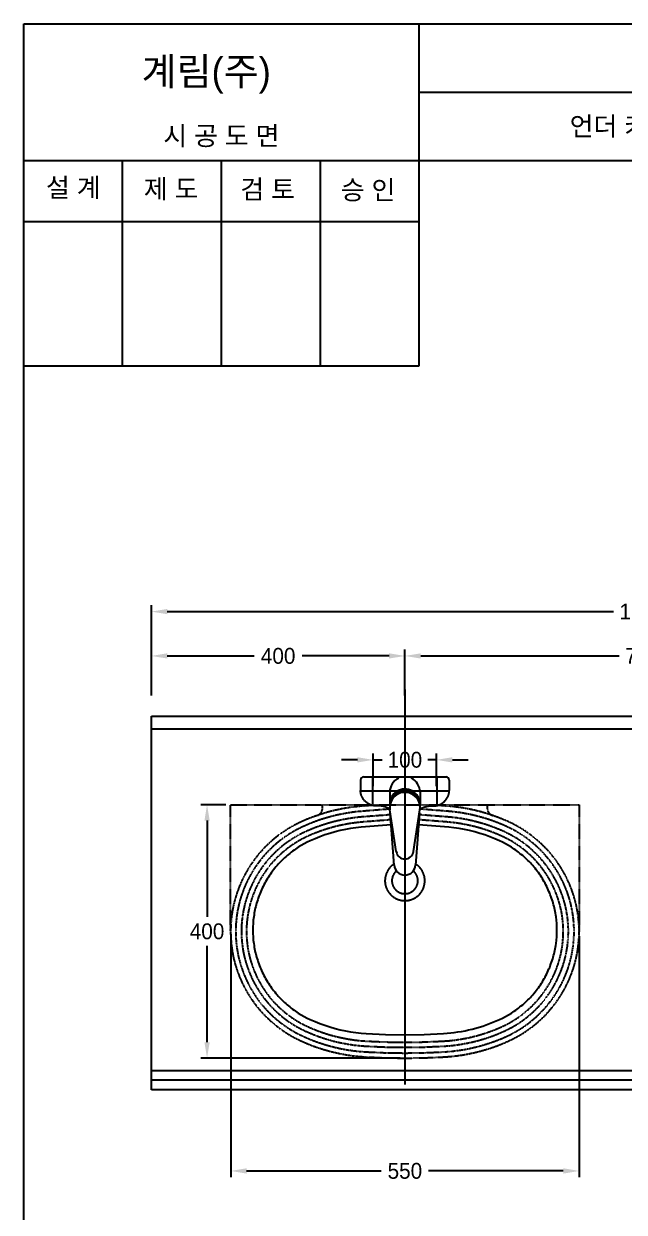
# Model space of a CAD drawing. Header units: millimetres. Extents: x 0 to 4460, y -80 to 3036.
# Drawn here: x 0 to 948, y 1160 to 3036 of the extents above; entities that cross this region are included whole.
import ezdxf
from ezdxf.enums import TextEntityAlignment as Align
from ezdxf.lldxf.tags import DXFTag

# ---------------------------------------------------------------- set-up
doc = ezdxf.new("R2010")
doc.units = ezdxf.units.MM
doc.header["$LTSCALE"] = 0.5
doc.header["$MEASUREMENT"] = 0
doc.linetypes.add('DASHED2', pattern=[0.375, 0.25, -0.125])
for name, color, linetype in [('TEXT', 7, 'Continuous'), ('내부선 및 부속', 4, 'Continuous'), ('도각라인', 7, 'Continuous'), ('외형선', 3, 'Continuous'), ('점선', 6, 'DASHED2'), ('중심선', 1, 'DASHED'), ('치수선', 7, 'Continuous')]:
    doc.layers.add(name, color=color, linetype=linetype)
doc.styles.add('____', font='')
doc.styles.add('타이틀', font='H2GTRM.TTF', dxfattribs={"height": 25})
doc.styles.get('____').set_extended_font_data('굴림')
tags = doc.linetypes.add('DASHDOT', pattern=[70, 31, -13, 13, -13]).pattern_tags.tags
tags[10:11] = [DXFTag(74, 4), DXFTag(75, 0), DXFTag(340, '0'), DXFTag(46, 0.0), DXFTag(50, 0.0), DXFTag(44, 0.0), DXFTag(45, 0.0)]
tags[8:9] = [DXFTag(74, 4), DXFTag(75, 0), DXFTag(340, '0'), DXFTag(46, 0.0), DXFTag(50, 0.0), DXFTag(44, 0.0), DXFTag(45, 0.0)]
tags[6:7] = [DXFTag(74, 4), DXFTag(75, 0), DXFTag(340, '0'), DXFTag(46, 0.0), DXFTag(50, 0.0), DXFTag(44, 0.0), DXFTag(45, 0.0)]
tags[4:5] = [DXFTag(74, 4), DXFTag(75, 0), DXFTag(340, '0'), DXFTag(46, 0.0), DXFTag(50, 0.0), DXFTag(44, 0.0), DXFTag(45, 0.0)]
tags = doc.linetypes.add('DASHED', pattern=[25.72, 12.86, -12.86]).pattern_tags.tags
tags[6:7] = [DXFTag(74, 4), DXFTag(75, 0), DXFTag(340, '0'), DXFTag(46, 0.0), DXFTag(50, 0.0), DXFTag(44, 0.0), DXFTag(45, 0.0)]
tags[4:5] = [DXFTag(74, 4), DXFTag(75, 0), DXFTag(340, '0'), DXFTag(46, 0.0), DXFTag(50, 0.0), DXFTag(44, 0.0), DXFTag(45, 0.0)]
doc.dimstyles.new('MSADIM', dxfattribs={"dimtxt": 35, "dimasz": 25, "dimexe": 10, "dimexo": 7.5, "dimgap": 0.09, "dimtad": 0, "dimtoh": 1, "dimdec": 0, "dimzin": 1, "dimdsep": 46, "dimtxsty": '____', "dimcen": 11.25, "dimadec": 0, "dimazin": 0, "dimtfac": 1, "dimtdec": 4, "dimtix": 1, "dimtmove": 0, "dimatfit": 3, "dimfxl": 1, "dimtolj": 1, "dimtzin": 1, "dimarcsym": 0})

# ---------------------------------------------------------------- blocks, each defined once
blk = doc.blocks.new('*D3')
at = {"layer": '치수선', "color": 0, "linetype": 'Continuous', "lineweight": -2, "transparency": 16777216}
for p, q in [((326.5, 1599), (326.5, 1215.2)), ((876.4, 1595.8), (876.4, 1215.2)), ((351.5, 1225.2), (564.1, 1225.2)), ((851.4, 1225.2), (638.8, 1225.2))]:
    blk.add_line(p, q, dxfattribs=at)
at = {"layer": '치수선', "color": 0, "linetype": 'Continuous', "transparency": 16777216}
for points in [[(351.5, 1229.4), (351.5, 1221), (326.5, 1225.2)], [(851.4, 1229.4), (851.4, 1221), (876.4, 1225.2)]]:
    blk.add_solid(points, dxfattribs=at)
at = {"layer": '치수선', "color": 0, "linetype": 'Continuous', "transparency": 16777216, "insert": (601.4, 1225.2), "char_height": 25, "attachment_point": 5, "style": '____'}
blk.add_mtext('\\A1;550', dxfattribs=at)
blk = doc.blocks.new('*D4')
at = {"layer": '치수선', "color": 0, "linetype": 'Continuous', "lineweight": -2, "transparency": 16777216}
for p, q in [((318.9, 1803.3), (279.2, 1803.3)), ((289.2, 1778.3), (289.2, 1626.1)), ((289.2, 1428.3), (289.2, 1580.4)), ((593.9, 1403.3), (279.2, 1403.3))]:
    blk.add_line(p, q, dxfattribs=at)
at = {"layer": '치수선', "color": 0, "linetype": 'Continuous', "transparency": 16777216}
for points in [[(285.1, 1778.3), (293.4, 1778.3), (289.2, 1803.3)], [(285.1, 1428.3), (293.4, 1428.3), (289.2, 1403.3)]]:
    blk.add_solid(points, dxfattribs=at)
at = {"layer": '치수선', "color": 0, "linetype": 'Continuous', "transparency": 16777216, "insert": (289.2, 1603.3), "char_height": 25, "attachment_point": 5, "style": '____'}
blk.add_mtext('\\A1;400', dxfattribs=at)
blk = doc.blocks.new('*D6')
at = {"layer": '치수선', "color": 0, "linetype": 'Continuous', "lineweight": -2, "transparency": 16777216}
for p, q in [((201.4, 1975.6), (201.4, 2048.1)), ((601.4, 1975.6), (601.4, 2048.1)), ((226.4, 2038.1), (363.8, 2038.1)), ((576.4, 2038.1), (439.1, 2038.1))]:
    blk.add_line(p, q, dxfattribs=at)
at = {"layer": '치수선', "color": 0, "linetype": 'Continuous', "transparency": 16777216}
for points in [[(226.4, 2042.3), (226.4, 2034), (201.4, 2038.1)], [(576.4, 2042.3), (576.4, 2034), (601.4, 2038.1)]]:
    blk.add_solid(points, dxfattribs=at)
at = {"layer": '치수선', "color": 0, "linetype": 'Continuous', "transparency": 16777216, "insert": (401.4, 2038.1), "char_height": 25, "attachment_point": 5, "style": '____'}
blk.add_mtext('\\A1;400', dxfattribs=at)
blk = doc.blocks.new('*D7')
at = {"layer": '치수선', "color": 0, "linetype": 'Continuous', "lineweight": -2, "transparency": 16777216}
for p, q in [((551.4, 1832.8), (551.4, 1884.1)), ((651.4, 1832.8), (651.4, 1884.1)), ((526.4, 1874.1), (501.4, 1874.1)), ((551.4, 1874.1), (565.5, 1874.1)), ((651.4, 1874.1), (637.4, 1874.1)), ((676.4, 1874.1), (701.4, 1874.1))]:
    blk.add_line(p, q, dxfattribs=at)
at = {"layer": '치수선', "color": 0, "linetype": 'Continuous', "transparency": 16777216}
for points in [[(526.4, 1878.3), (526.4, 1869.9), (551.4, 1874.1)], [(676.4, 1878.3), (676.4, 1869.9), (651.4, 1874.1)]]:
    blk.add_solid(points, dxfattribs=at)
at = {"layer": '치수선', "color": 0, "linetype": 'Continuous', "transparency": 16777216, "insert": (601.4, 1874.1), "char_height": 25, "attachment_point": 5, "style": '____'}
blk.add_mtext('\\A1;100', dxfattribs=at)
blk = doc.blocks.new('*D14')
at = {"layer": '치수선', "color": 0, "linetype": 'Continuous', "lineweight": -2, "transparency": 16777216}
for p, q in [((601.4, 1975.6), (601.4, 2048.1)), ((1351.4, 1975.6), (1351.4, 2048.1)), ((626.4, 2038.1), (939.3, 2038.1)), ((1326.4, 2038.1), (1013.5, 2038.1))]:
    blk.add_line(p, q, dxfattribs=at)
at = {"layer": '치수선', "color": 0, "linetype": 'Continuous', "transparency": 16777216}
for points in [[(626.4, 2042.3), (626.4, 2034), (601.4, 2038.1)], [(1326.4, 2042.3), (1326.4, 2034), (1351.4, 2038.1)]]:
    blk.add_solid(points, dxfattribs=at)
at = {"layer": '치수선', "color": 0, "linetype": 'Continuous', "transparency": 16777216, "insert": (976.4, 2038.1), "char_height": 25, "attachment_point": 5, "style": '____'}
blk.add_mtext('\\A1;750', dxfattribs=at)
blk = doc.blocks.new('*D20')
at = {"layer": '치수선', "color": 0, "linetype": 'Continuous', "lineweight": -2, "transparency": 16777216}
for p, q in [((201.4, 1975.6), (201.4, 2118.1)), ((226.4, 2108.1), (930.7, 2108.1)), ((1726.4, 2108.1), (1022.1, 2108.1)), ((1751.4, 1975.6), (1751.4, 2118.1))]:
    blk.add_line(p, q, dxfattribs=at)
at = {"layer": '치수선', "color": 0, "linetype": 'Continuous', "transparency": 16777216}
for points in [[(226.4, 2112.3), (226.4, 2104), (201.4, 2108.1)], [(1726.4, 2112.3), (1726.4, 2104), (1751.4, 2108.1)]]:
    blk.add_solid(points, dxfattribs=at)
at = {"layer": '치수선', "color": 0, "linetype": 'Continuous', "transparency": 16777216, "insert": (976.4, 2108.1), "char_height": 25, "attachment_point": 5, "style": '____'}
blk.add_mtext('\\A1;1550', dxfattribs=at)

msp = doc.modelspace()

# ---------------------------------------------------------------- linework, layer by layer
at = {"layer": '내부선 및 부속', "linetype": 'Continuous'}
for p, q in [((531.4, 1842.3), (531.4, 1825.7)), ((536.4, 1847.3), (666.4, 1847.3)), ((671.4, 1842.3), (671.4, 1825.7))]:
    msp.add_line(p, q, dxfattribs=at)
for points in [[(577.5, 1823.3), (577.5, 1804.1)], [(625.4, 1823.3), (625.4, 1804.1)], [(625.4, 1804.1), (625.3, 1803.3)], [(587.8, 1729.4), (577.8, 1795.3)], [(584.5, 1708.1), (578.4, 1791.4)], [(615, 1729.4), (625.1, 1795.3)], [(624.4, 1790.7), (618.3, 1708.1)], [(584.4, 1709.7), (584.3, 1709.7), (583.7, 1709.3), (583.2, 1708.9), (582.6, 1708.4), (582, 1708), (581.4, 1707.5), (580.9, 1707.1), (580.3, 1706.6), (579.8, 1706.1), (579.3, 1705.6), (578.7, 1705), (578.2, 1704.5), (577.7, 1704), (577.3, 1703.4), (576.8, 1702.8), (576.3, 1702.2), (575.9, 1701.6), (575.5, 1701), (575.1, 1700.4), (574.7, 1699.8), (574.3, 1699.1), (573.9, 1698.5), (573.6, 1697.8), (573.2, 1697.2), (572.9, 1696.5), (572.6, 1695.8), (572.3, 1695.2), (572, 1694.5), (571.8, 1693.8), (571.6, 1693.1), (571.3, 1692.4), (571.1, 1691.7), (570.9, 1691), (570.8, 1690.3), (570.6, 1689.6), (570.5, 1688.9), (570.4, 1688.2), (570.3, 1687.5), (570.2, 1686.8), (570.1, 1686.1), (570.1, 1685.4), (570, 1684.7), (570, 1684.1), (570, 1683.4), (570, 1682.7), (570, 1682), (570, 1681.4), (570.1, 1680.7), (570.1, 1680), (570.2, 1679.4), (570.3, 1678.7), (570.4, 1678.1), (570.5, 1677.4), (570.7, 1676.8), (570.8, 1676.1), (571, 1675.5), (571.1, 1674.8), (571.3, 1674.2), (571.5, 1673.5), (571.8, 1672.8), (572, 1672.2), (572.3, 1671.5), (572.5, 1670.9), (572.8, 1670.2), (573.1, 1669.6), (573.4, 1668.9), (573.8, 1668.3), (574.1, 1667.7), (574.5, 1667), (574.9, 1666.4), (575.3, 1665.8), (575.7, 1665.2), (576.1, 1664.6), (576.6, 1664), (577, 1663.5), (577.5, 1662.9), (578, 1662.3), (578.5, 1661.8), (579, 1661.2), (579.5, 1660.7), (580.1, 1660.2), (580.6, 1659.7), (581.2, 1659.2), (581.7, 1658.8), (582.3, 1658.3), (582.9, 1657.9), (583.5, 1657.4), (584.1, 1657), (584.8, 1656.6), (585.4, 1656.2), (586, 1655.9), (586.7, 1655.5), (587.3, 1655.2), (588, 1654.9), (588.7, 1654.5), (589.3, 1654.3), (590, 1654), (590.7, 1653.7), (591.3, 1653.5), (592, 1653.3), (592.7, 1653.1), (593.4, 1652.9), (594.1, 1652.7), (594.7, 1652.6), (595.4, 1652.4), (596.1, 1652.3), (596.8, 1652.2), (597.4, 1652.1), (598.1, 1652), (598.8, 1652), (599.5, 1651.9), (600.1, 1651.9), (600.8, 1651.8), (601.4, 1651.8), (602.1, 1651.8), (602.7, 1651.9), (603.4, 1651.9), (604.1, 1652), (604.7, 1652), (605.4, 1652.1), (606.1, 1652.2), (606.8, 1652.3), (607.4, 1652.4), (608.1, 1652.6), (608.8, 1652.7), (609.5, 1652.9), (610.2, 1653.1), (610.8, 1653.3), (611.5, 1653.5), (612.2, 1653.7), (612.9, 1654), (613.5, 1654.3), (614.2, 1654.6), (614.9, 1654.9), (615.5, 1655.2), (616.2, 1655.5), (616.8, 1655.9), (617.5, 1656.2), (618.1, 1656.6), (618.7, 1657), (619.3, 1657.4), (619.9, 1657.9), (620.5, 1658.3), (621.1, 1658.8), (621.7, 1659.2), (622.2, 1659.7), (622.8, 1660.2), (623.3, 1660.7), (623.9, 1661.3), (624.4, 1661.8), (624.9, 1662.3), (625.4, 1662.9), (625.8, 1663.5), (626.3, 1664), (626.7, 1664.6), (627.2, 1665.2), (627.6, 1665.8), (628, 1666.4), (628.4, 1667.1), (628.7, 1667.7), (629.1, 1668.3), (629.4, 1669), (629.7, 1669.6), (630, 1670.2), (630.3, 1670.9), (630.6, 1671.5), (630.8, 1672.2), (631.1, 1672.9), (631.3, 1673.5), (631.5, 1674.2), (631.7, 1674.8), (631.9, 1675.5), (632, 1676.1), (632.2, 1676.8), (632.3, 1677.5), (632.4, 1678.1), (632.5, 1678.8), (632.6, 1679.4), (632.7, 1680.1), (632.7, 1680.7), (632.8, 1681.4), (632.8, 1682), (632.8, 1682.7), (632.9, 1683.4), (632.8, 1684.1), (632.8, 1684.8), (632.8, 1685.4), (632.7, 1686.1), (632.7, 1686.8), (632.6, 1687.5), (632.5, 1688.2), (632.3, 1688.9), (632.2, 1689.6), (632.1, 1690.3), (631.9, 1691), (631.7, 1691.7), (631.5, 1692.4), (631.3, 1693.1), (631, 1693.8), (630.8, 1694.5), (630.5, 1695.2), (630.2, 1695.9), (629.9, 1696.5), (629.6, 1697.2), (629.3, 1697.9), (628.9, 1698.5), (628.6, 1699.2), (628.2, 1699.8), (627.8, 1700.4), (627.4, 1701), (626.9, 1701.6), (626.5, 1702.2), (626, 1702.8), (625.6, 1703.4), (625.1, 1704), (624.6, 1704.5), (624.1, 1705.1), (623.6, 1705.6), (623, 1706.1), (622.5, 1706.6), (622, 1707.1), (621.4, 1707.6), (620.8, 1708), (620.3, 1708.4), (619.7, 1708.9), (619.1, 1709.3), (618.5, 1709.7), (618.4, 1709.7)], [(588, 1698.8), (587.7, 1698.5), (587.3, 1698.1), (586.9, 1697.8), (586.6, 1697.4), (586.2, 1697), (585.8, 1696.6), (585.5, 1696.2), (585.2, 1695.8), (584.9, 1695.4), (584.6, 1694.9), (584.3, 1694.5), (584, 1694.1), (583.7, 1693.6), (583.5, 1693.2), (583.2, 1692.7), (583, 1692.2), (582.8, 1691.8), (582.6, 1691.3), (582.4, 1690.8), (582.2, 1690.3), (582, 1689.9), (581.9, 1689.4), (581.7, 1688.9), (581.6, 1688.4), (581.5, 1688), (581.4, 1687.5), (581.3, 1687), (581.2, 1686.5), (581.1, 1686.1), (581, 1685.6), (581, 1685.1), (581, 1684.7), (580.9, 1684.2), (580.9, 1683.7), (580.9, 1683.3), (580.9, 1682.8), (580.9, 1682.4), (581, 1681.9), (581, 1681.4), (581, 1681), (581.1, 1680.5), (581.2, 1680), (581.3, 1679.5), (581.4, 1679.1), (581.5, 1678.6), (581.6, 1678.1), (581.7, 1677.6), (581.9, 1677.2), (582, 1676.7), (582.2, 1676.2), (582.4, 1675.7), (582.6, 1675.3), (582.8, 1674.8), (583, 1674.3), (583.2, 1673.9), (583.5, 1673.4), (583.7, 1672.9), (584, 1672.5), (584.3, 1672.1), (584.6, 1671.6), (584.9, 1671.2), (585.2, 1670.8), (585.5, 1670.4), (585.8, 1669.9), (586.2, 1669.6), (586.6, 1669.2), (586.9, 1668.8), (587.3, 1668.4), (587.7, 1668.1), (588.1, 1667.7), (588.5, 1667.4), (588.9, 1667), (589.3, 1666.7), (589.8, 1666.4), (590.2, 1666.1), (590.6, 1665.8), (591.1, 1665.6), (591.5, 1665.3), (592, 1665.1), (592.5, 1664.8), (592.9, 1664.6), (593.4, 1664.4), (593.9, 1664.2), (594.3, 1664), (594.8, 1663.9), (595.3, 1663.7), (595.8, 1663.6), (596.3, 1663.4), (596.7, 1663.3), (597.2, 1663.2), (597.7, 1663.1), (598.2, 1663), (598.6, 1663), (599.1, 1662.9), (599.6, 1662.9), (600, 1662.8), (600.5, 1662.8), (601, 1662.8), (601.4, 1662.8), (601.9, 1662.8), (602.3, 1662.8), (602.8, 1662.8), (603.3, 1662.9), (603.7, 1662.9), (604.2, 1663), (604.7, 1663), (605.1, 1663.1), (605.6, 1663.2), (606.1, 1663.3), (606.6, 1663.4), (607.1, 1663.6), (607.5, 1663.7), (608, 1663.9), (608.5, 1664), (609, 1664.2), (609.4, 1664.4), (609.9, 1664.6), (610.4, 1664.8), (610.8, 1665.1), (611.3, 1665.3), (611.7, 1665.6), (612.2, 1665.8), (612.6, 1666.1), (613.1, 1666.4), (613.5, 1666.7), (613.9, 1667), (614.3, 1667.4), (614.7, 1667.7), (615.1, 1668.1), (615.5, 1668.4), (615.9, 1668.8), (616.3, 1669.2), (616.6, 1669.6), (617, 1669.9), (617.3, 1670.4), (617.7, 1670.8), (618, 1671.2), (618.3, 1671.6), (618.6, 1672.1), (618.9, 1672.5), (619.1, 1672.9), (619.4, 1673.4), (619.6, 1673.9), (619.9, 1674.3), (620.1, 1674.8), (620.3, 1675.3), (620.5, 1675.7), (620.7, 1676.2), (620.8, 1676.7), (621, 1677.2), (621.1, 1677.6), (621.3, 1678.1), (621.4, 1678.6), (621.5, 1679.1), (621.6, 1679.5), (621.7, 1680), (621.7, 1680.5), (621.8, 1681), (621.8, 1681.4), (621.9, 1681.9), (621.9, 1682.4), (621.9, 1682.8), (621.9, 1683.3)], [(621.9, 1683.3), (621.9, 1683.7), (621.9, 1684.2), (621.9, 1684.7), (621.8, 1685.1), (621.8, 1685.6), (621.7, 1686.1), (621.7, 1686.5), (621.6, 1687), (621.5, 1687.5), (621.4, 1688), (621.3, 1688.4), (621.1, 1688.9), (621, 1689.4), (620.8, 1689.9), (620.7, 1690.3), (620.5, 1690.8), (620.3, 1691.3), (620.1, 1691.8), (619.9, 1692.2), (619.6, 1692.7), (619.4, 1693.2), (619.1, 1693.6), (618.9, 1694.1), (618.6, 1694.5), (618.3, 1694.9), (618, 1695.4), (617.7, 1695.8), (617.3, 1696.2), (617, 1696.6), (616.6, 1697), (616.3, 1697.4), (615.9, 1697.8), (615.5, 1698.1), (615.1, 1698.5), (614.8, 1698.8)]]:
    msp.add_lwpolyline(points, dxfattribs=at)
for centre, radius, start, end in [((536.4, 1842.3), 5, 90, 180), ((601.4, 1823.3), 23.9, 114.4081, 180), ((601.4, 1823.3), 23.9, 0, 65.5919), ((666.4, 1842.3), 5, 0, 90), ((601.4, 1804.1), 23.9, 0, 182.9973), ((601.4, 1801.6), 23.9, 356.8027, 183.1973), ((601.4, 1798.9), 23.9, 351.3148, 188.6852), ((601.4, 1731.4), 13.7, 188.4615, 351.5385), ((601.4, 1709.2), 16.9, 183.49, 356.51)]:
    msp.add_arc(centre, radius, start, end, dxfattribs=at)
for points in [[(556.4, 1801.5), (541.8, 1800.8), (534.4, 1814.7), (531.4, 1819.4), (531.4, 1825.7)], [(646.4, 1801.5), (661, 1800.8), (668.4, 1814.7), (671.5, 1819.4), (671.4, 1825.7)]]:
    msp.add_rational_spline(points, [1, 0.775275130784, 0.895394481921, 0.931831650403, 1], degree=2, knots=[0, 0, 0, 30.130179, 30.130179, 39.269908, 39.269908, 39.269908], dxfattribs=at)
for points in [[(558.7, 1801.5), (557.6, 1801.5), (556.4, 1801.5)], [(644.1, 1801.5), (645.3, 1801.5), (646.4, 1801.5)]]:
    msp.add_open_spline(points, degree=2, dxfattribs=at)
for points, weights in [([(570.3, 1799.7), (564.8, 1801.7), (558.7, 1801.5)], [1, 0.933773440227, 1]), ([(632.5, 1799.7), (638, 1801.7), (644.1, 1801.5)], [1, 0.933773440227, 1]), ([(577.6, 1796.6), (575.5, 1797.8), (570.3, 1799.7)], [1, 0.958237368704, 1]), ([(625.2, 1796.6), (627.3, 1797.8), (632.5, 1799.7)], [1, 0.958237368704, 1])]:
    msp.add_rational_spline(points, weights, degree=2, dxfattribs=at)
at = {"layer": '도각라인', "color": 7}
for p, q in [((0, 0), (0, 3036)), ((0, 3036), (2160, 3036)), ((624, 2496), (624, 3036)), ((624, 2928), (2160, 2928)), ((0, 2820), (2160, 2820)), ((156, 2496), (156, 2820)), ((312, 2496), (312, 2820)), ((468, 2496), (468, 2820)), ((0, 2724), (624, 2724)), ((0, 2496), (624, 2496))]:
    msp.add_line(p, q, dxfattribs=at)
at = {"layer": '외형선', "linetype": 'Continuous'}
for points in [[(201.4, 1943.3), (1751.4, 1943.3)], [(201.4, 1353.3), (201.4, 1943.3)], [(201.4, 1923.3), (1751.4, 1923.3)], [(579.8, 1771.5), (532.2, 1767.8), (523.9, 1766.8), (515.7, 1765.6), (507.5, 1764.1), (499.3, 1762.4), (491.2, 1760.4), (483.2, 1758.1), (475.2, 1755.5), (467.4, 1752.7), (459.6, 1749.6), (452, 1746.2)], [(750.9, 1746.2), (743.2, 1749.6), (735.5, 1752.7), (727.6, 1755.5), (719.7, 1758.1), (711.6, 1760.4), (703.5, 1762.4), (695.4, 1764.1), (687.2, 1765.6), (678.9, 1766.8), (670.6, 1767.8), (623, 1771.5)], [(452, 1746.2), (447.2, 1744), (442.5, 1741.5), (437.9, 1738.9), (433.2, 1736.1), (431, 1734.6), (428.7, 1733.1), (426.5, 1731.5), (424.2, 1729.9), (422, 1728.2), (419.9, 1726.5), (417.7, 1724.8), (415.6, 1723), (413.5, 1721.2), (411.4, 1719.3), (409.4, 1717.4), (407.4, 1715.4), (405.4, 1713.4), (403.4, 1711.4), (401.5, 1709.3), (399.6, 1707.2), (397.8, 1705), (396, 1702.9), (394.2, 1700.6), (392.5, 1698.4), (390.8, 1696.1), (389.2, 1693.8), (387.6, 1691.4), (386, 1689.1), (384.5, 1686.6), (383, 1684.2), (381.6, 1681.8), (380.2, 1679.3), (378.9, 1676.8), (377.6, 1674.2), (376.4, 1671.7), (375.2, 1669.1), (374, 1666.5), (372.9, 1663.9), (371.9, 1661.3), (370.9, 1658.7), (370, 1656), (369.1, 1653.4), (368.2, 1650.7), (367.4, 1648), (366.7, 1645.4), (366, 1642.7), (365.4, 1640), (364.8, 1637.3), (364.2, 1634.6), (363.7, 1631.9), (363.3, 1629.2), (362.9, 1626.5), (362.2, 1621.2), (361.8, 1615.8), (361.5, 1610.5), (361.4, 1605.3), (361.5, 1600), (361.8, 1594.7), (362.2, 1589.4), (362.9, 1584), (363.3, 1581.3), (363.7, 1578.6), (364.2, 1575.9), (364.8, 1573.2), (365.4, 1570.6), (366, 1567.9), (366.7, 1565.2), (367.4, 1562.5), (368.2, 1559.8), (369.1, 1557.2), (370, 1554.5), (370.9, 1551.9), (371.9, 1549.2), (372.9, 1546.6), (374, 1544), (375.2, 1541.4), (376.4, 1538.9), (377.6, 1536.3), (378.9, 1533.8), (380.2, 1531.3), (381.6, 1528.8), (383, 1526.3), (384.5, 1523.9), (386, 1521.5), (387.6, 1519.1), (389.2, 1516.8), (390.8, 1514.5), (392.5, 1512.2), (394.2, 1509.9), (396, 1507.7), (397.8, 1505.5), (399.6, 1503.4), (401.5, 1501.2), (403.4, 1499.2), (405.4, 1497.1), (407.4, 1495.1), (409.4, 1493.2), (411.4, 1491.3), (413.5, 1489.4), (415.6, 1487.6), (417.7, 1485.8), (419.9, 1484), (422, 1482.3), (424.2, 1480.7), (426.5, 1479.1), (428.7, 1477.5), (431, 1476), (433.2, 1474.5), (437.9, 1471.7), (442.5, 1469), (447.2, 1466.6), (452, 1464.3)], [(750.9, 1464.3), (755.6, 1466.6), (760.3, 1469), (765, 1471.7), (769.6, 1474.5), (771.9, 1476), (774.1, 1477.5), (776.4, 1479.1), (778.6, 1480.7), (780.8, 1482.3), (783, 1484), (785.1, 1485.8), (787.3, 1487.6), (789.4, 1489.4), (791.4, 1491.3), (793.5, 1493.2), (795.5, 1495.1), (797.5, 1497.1), (799.4, 1499.2), (801.3, 1501.2), (803.2, 1503.4), (805, 1505.5), (806.8, 1507.7), (808.6, 1509.9), (810.3, 1512.2), (812, 1514.5), (813.7, 1516.8), (815.3, 1519.1), (816.8, 1521.5), (818.3, 1523.9), (819.8, 1526.3), (821.2, 1528.8), (822.6, 1531.3), (823.9, 1533.8), (825.2, 1536.3), (826.5, 1538.9), (827.7, 1541.4), (828.8, 1544), (829.9, 1546.6), (830.9, 1549.2), (831.9, 1551.9), (832.9, 1554.5), (833.8, 1557.2), (834.6, 1559.8), (835.4, 1562.5), (836.1, 1565.2), (836.8, 1567.9), (837.5, 1570.6), (838.1, 1573.2), (838.6, 1575.9), (839.1, 1578.6), (839.6, 1581.3), (840, 1584), (840.6, 1589.4), (841.1, 1594.7), (841.3, 1600), (841.4, 1605.3), (841.3, 1610.5), (841.1, 1615.8), (840.6, 1621.2), (840, 1626.5), (839.6, 1629.2), (839.1, 1631.9), (838.6, 1634.6), (838.1, 1637.3), (837.5, 1640), (836.8, 1642.7), (836.1, 1645.4), (835.4, 1648), (834.6, 1650.7), (833.8, 1653.4), (832.9, 1656), (831.9, 1658.7), (830.9, 1661.3), (829.9, 1663.9), (828.8, 1666.5), (827.7, 1669.1), (826.5, 1671.7), (825.2, 1674.2), (823.9, 1676.8), (822.6, 1679.3), (821.2, 1681.8), (819.8, 1684.2), (818.3, 1686.6), (816.8, 1689.1), (815.3, 1691.4), (813.7, 1693.8), (812, 1696.1), (810.3, 1698.4), (808.6, 1700.6), (806.8, 1702.9), (805, 1705), (803.2, 1707.2), (801.3, 1709.3), (799.4, 1711.4), (797.5, 1713.4), (795.5, 1715.4), (793.5, 1717.4), (791.4, 1719.3), (789.4, 1721.2), (787.3, 1723), (785.1, 1724.8), (783, 1726.5), (780.8, 1728.2), (778.6, 1729.9), (776.4, 1731.5), (774.1, 1733.1), (771.9, 1734.6), (769.6, 1736.1), (765, 1738.9), (760.3, 1741.5), (755.6, 1744), (750.9, 1746.2)], [(452, 1464.3), (459.6, 1461), (467.4, 1457.9), (475.2, 1455.1), (483.2, 1452.5), (491.2, 1450.2), (499.3, 1448.2), (507.5, 1446.4), (515.7, 1444.9), (523.9, 1443.7), (532.2, 1442.8), (540.5, 1442.2)], [(662.3, 1442.2), (668, 1442.6), (673.7, 1443.1), (679.4, 1443.8), (685.1, 1444.6), (690.7, 1445.5), (696.4, 1446.6), (702, 1447.8), (707.6, 1449.2), (713.2, 1450.6), (718.7, 1452.2), (724.2, 1453.9), (729.6, 1455.8), (735, 1457.7), (740.4, 1459.8), (745.6, 1462), (750.9, 1464.3)], [(540.5, 1442.2), (571, 1440.7), (601.4, 1440.3), (631.9, 1440.7), (662.3, 1442.2)], [(1751.4, 1383.3), (201.4, 1383.3)], [(1751.4, 1368.3), (201.4, 1368.3)], [(1751.4, 1353.3), (201.4, 1353.3)]]:
    msp.add_lwpolyline(points, dxfattribs=at)
at = {"layer": '점선'}
for points in [[(326.4, 1603.3), (326.4, 1803.3)], [(326.4, 1803.3), (876.4, 1803.3)], [(549.8, 1802.2), (528.9, 1800.6), (519.4, 1799.5), (510, 1798.2), (500.7, 1796.5), (491.4, 1794.5), (482.1, 1792.2), (473, 1789.5), (463.9, 1786.6), (455, 1783.4), (446.1, 1779.9), (437.4, 1776.1)], [(471.4, 1797.8), (471.4, 1803.3)], [(765.4, 1776.1), (756.7, 1779.9), (747.9, 1783.4), (738.9, 1786.6), (729.8, 1789.5), (720.7, 1792.2), (711.5, 1794.5), (702.2, 1796.5), (692.8, 1798.2), (683.4, 1799.5), (673.9, 1800.6), (653.1, 1802.2)], [(731.4, 1803.3), (731.4, 1797.8)], [(876.4, 1803.3), (876.4, 1603.3)], [(577.6, 1796.4), (529.7, 1792.6), (520.5, 1791.6), (511.3, 1790.3), (502.2, 1788.6), (493.2, 1786.7), (484.2, 1784.4), (475.3, 1781.9), (466.5, 1779.1), (457.8, 1775.9), (449.2, 1772.5), (440.8, 1768.8)], [(578.6, 1787.4), (530.5, 1783.7), (521.6, 1782.7), (512.8, 1781.4), (504, 1779.8), (495.2, 1777.9), (486.5, 1775.7), (477.9, 1773.3), (469.4, 1770.5), (461, 1767.5), (452.7, 1764.2), (444.5, 1760.6)], [(463.3, 1786.4), (463.5, 1786.5), (463.7, 1786.6), (463.9, 1786.6), (464.1, 1786.7), (464.3, 1786.8), (464.5, 1786.9), (464.8, 1787), (465, 1787.1), (465.2, 1787.2), (465.4, 1787.3), (465.6, 1787.4), (465.7, 1787.6), (465.9, 1787.7), (466.1, 1787.8), (466.3, 1788), (466.5, 1788.1), (466.7, 1788.2), (466.9, 1788.4), (467.1, 1788.5), (467.3, 1788.7), (467.4, 1788.8), (467.6, 1789), (467.8, 1789.2), (468, 1789.3), (468.1, 1789.5), (468.3, 1789.7), (468.4, 1789.9), (468.6, 1790), (468.7, 1790.2), (468.9, 1790.4), (469, 1790.6), (469.2, 1790.8), (469.3, 1791), (469.5, 1791.2), (469.6, 1791.4), (469.7, 1791.6), (469.8, 1791.8), (469.9, 1792), (470.1, 1792.2), (470.2, 1792.4), (470.3, 1792.6), (470.4, 1792.9), (470.5, 1793.1), (470.6, 1793.3), (470.6, 1793.5), (470.7, 1793.7), (470.8, 1794), (470.9, 1794.2), (470.9, 1794.4), (471, 1794.6), (471.1, 1794.9), (471.1, 1795.1), (471.2, 1795.3), (471.2, 1795.5), (471.3, 1795.8), (471.3, 1796), (471.3, 1796.2), (471.3, 1796.4), (471.4, 1796.7), (471.4, 1796.9), (471.4, 1797.1), (471.4, 1797.3), (471.4, 1797.5), (471.4, 1797.8)], [(758.3, 1760.6), (750.1, 1764.2), (741.8, 1767.5), (733.4, 1770.5), (724.9, 1773.3), (716.3, 1775.7), (707.6, 1777.9), (698.9, 1779.8), (690.1, 1781.4), (681.2, 1782.7), (672.3, 1783.7), (624.1, 1787.4)], [(762.1, 1768.8), (753.6, 1772.5), (745, 1775.9), (736.3, 1779.1), (727.5, 1781.9), (718.6, 1784.4), (709.7, 1786.7), (700.6, 1788.6), (691.5, 1790.3), (682.4, 1791.6), (673.2, 1792.6), (625.2, 1796.4)], [(731.4, 1797.8), (731.4, 1797.5), (731.4, 1797.3), (731.4, 1797.1), (731.5, 1796.9), (731.5, 1796.7), (731.5, 1796.4), (731.5, 1796.2), (731.6, 1796), (731.6, 1795.8), (731.6, 1795.5), (731.7, 1795.3), (731.7, 1795.1), (731.8, 1794.9), (731.8, 1794.6), (731.9, 1794.4), (732, 1794.2), (732, 1794), (732.1, 1793.7), (732.2, 1793.5), (732.3, 1793.3), (732.4, 1793.1), (732.5, 1792.9), (732.6, 1792.6), (732.7, 1792.4), (732.8, 1792.2), (732.9, 1792), (733, 1791.8), (733.1, 1791.6), (733.3, 1791.4), (733.4, 1791.2), (733.5, 1791), (733.7, 1790.8), (733.8, 1790.6), (733.9, 1790.4), (734.1, 1790.2), (734.2, 1790), (734.4, 1789.9), (734.6, 1789.7), (734.7, 1789.5), (734.9, 1789.3), (735.1, 1789.2), (735.2, 1789), (735.4, 1788.8), (735.6, 1788.7), (735.8, 1788.5), (735.9, 1788.4), (736.1, 1788.2), (736.3, 1788.1), (736.5, 1788), (736.7, 1787.8), (736.9, 1787.7), (737.1, 1787.6), (737.3, 1787.4), (737.5, 1787.3), (737.7, 1787.2), (737.9, 1787.1), (738.1, 1787), (738.3, 1786.9), (738.5, 1786.8), (738.7, 1786.7), (738.9, 1786.6), (739.1, 1786.6), (739.3, 1786.5), (739.5, 1786.4)], [(437.4, 1776.1), (431.6, 1773.3), (425.8, 1770.3), (420.1, 1767.1), (414.5, 1763.6), (411.7, 1761.8), (408.9, 1759.9), (406.1, 1758), (403.4, 1756), (400.7, 1754), (398.1, 1751.9), (395.4, 1749.8), (392.8, 1747.6), (390.2, 1745.3), (387.7, 1743), (385.2, 1740.7), (382.7, 1738.3), (380.3, 1735.8), (377.9, 1733.3), (375.6, 1730.8), (373.3, 1728.2), (371, 1725.6), (368.8, 1722.9), (366.6, 1720.2), (364.5, 1717.4), (362.5, 1714.6), (360.4, 1711.8), (358.5, 1708.9), (356.6, 1706), (354.7, 1703), (352.9, 1700), (351.2, 1697), (349.5, 1694), (347.8, 1690.9), (346.3, 1687.8), (344.7, 1684.7), (343.3, 1681.5), (341.9, 1678.4), (340.5, 1675.2), (339.3, 1672), (338.1, 1668.7), (336.9, 1665.5), (335.8, 1662.2), (334.8, 1659), (333.8, 1655.7), (332.9, 1652.4), (332, 1649.1), (331.2, 1645.8), (330.5, 1642.5), (329.9, 1639.2), (329.2, 1635.9), (328.7, 1632.6), (328.2, 1629.3), (327.4, 1622.8), (326.9, 1616.2), (326.5, 1609.7), (326.4, 1603.3), (326.5, 1596.8), (326.9, 1590.3), (327.4, 1583.8), (328.2, 1577.2), (328.7, 1573.9), (329.2, 1570.6), (329.9, 1567.3), (330.5, 1564), (331.2, 1560.7), (332, 1557.4), (332.9, 1554.1), (333.8, 1550.8), (334.8, 1547.6), (335.8, 1544.3), (336.9, 1541.1), (338.1, 1537.8), (339.3, 1534.6), (340.5, 1531.4), (341.9, 1528.2), (343.3, 1525), (344.7, 1521.9), (346.3, 1518.7), (347.8, 1515.6), (349.5, 1512.6), (351.2, 1509.5), (352.9, 1506.5), (354.7, 1503.5), (356.6, 1500.6), (358.5, 1497.7), (360.4, 1494.8), (362.5, 1491.9), (364.5, 1489.1), (366.6, 1486.4), (368.8, 1483.7), (371, 1481), (373.3, 1478.3), (375.6, 1475.8), (377.9, 1473.2), (380.3, 1470.7), (382.7, 1468.3), (385.2, 1465.9), (387.7, 1463.5), (390.2, 1461.2), (392.8, 1459), (395.4, 1456.8), (398.1, 1454.6), (400.7, 1452.6), (403.4, 1450.5), (406.1, 1448.6), (408.9, 1446.6), (411.7, 1444.8), (414.5, 1442.9), (420.1, 1439.5), (425.8, 1436.3), (431.6, 1433.3), (437.4, 1430.5)], [(440.8, 1768.8), (435.2, 1766.1), (429.6, 1763.3), (424.2, 1760.2), (418.8, 1756.9), (416.1, 1755.1), (413.4, 1753.3), (410.8, 1751.5), (408.2, 1749.6), (405.6, 1747.6), (403, 1745.6), (400.5, 1743.6), (398, 1741.5), (395.5, 1739.3), (393.1, 1737.1), (390.7, 1734.9), (388.4, 1732.6), (386, 1730.3), (383.7, 1727.9), (381.5, 1725.4), (379.3, 1722.9), (377.1, 1720.4), (375, 1717.9), (372.9, 1715.2), (370.9, 1712.6), (368.9, 1709.9), (367, 1707.2), (365.1, 1704.4), (363.3, 1701.6), (361.5, 1698.8), (359.8, 1696), (358.1, 1693.1), (356.5, 1690.2), (354.9, 1687.2), (353.4, 1684.2), (352, 1681.3), (350.6, 1678.2), (349.2, 1675.2), (348, 1672.1), (346.7, 1669.1), (345.6, 1666), (344.5, 1662.9), (343.4, 1659.8), (342.4, 1656.6), (341.5, 1653.5), (340.6, 1650.4), (339.8, 1647.2), (339, 1644), (338.3, 1640.9), (337.7, 1637.7), (337.1, 1634.6), (336.6, 1631.4), (336.1, 1628.2), (335.4, 1621.9), (334.8, 1615.7), (334.5, 1609.5), (334.4, 1603.3), (334.5, 1597.1), (334.8, 1590.9), (335.4, 1584.6), (336.1, 1578.3), (336.6, 1575.1), (337.1, 1572), (337.7, 1568.8), (338.3, 1565.7), (339, 1562.5), (339.8, 1559.4), (340.6, 1556.2), (341.5, 1553.1), (342.4, 1549.9), (343.4, 1546.8), (344.5, 1543.7), (345.6, 1540.6), (346.7, 1537.5), (348, 1534.4), (349.2, 1531.4), (350.6, 1528.3), (352, 1525.3), (353.4, 1522.3), (354.9, 1519.3), (356.5, 1516.4), (358.1, 1513.5), (359.8, 1510.6), (361.5, 1507.7), (363.3, 1504.9), (365.1, 1502.1), (367, 1499.4), (368.9, 1496.6), (370.9, 1494), (372.9, 1491.3), (375, 1488.7), (377.1, 1486.1), (379.3, 1483.6), (381.5, 1481.1), (383.7, 1478.7), (386, 1476.3), (388.4, 1474), (390.7, 1471.7), (393.1, 1469.4), (395.5, 1467.2), (398, 1465.1), (400.5, 1463), (403, 1460.9), (405.6, 1458.9), (408.2, 1457), (410.8, 1455.1), (413.4, 1453.2), (416.1, 1451.4), (418.8, 1449.7), (424.2, 1446.4), (429.6, 1443.3), (435.2, 1440.4), (440.8, 1437.8)], [(579.2, 1779.5), (531.3, 1775.7), (522.6, 1774.7), (514.1, 1773.5), (505.5, 1771.9), (497, 1770.1), (488.6, 1768), (480.3, 1765.6), (472, 1763), (463.8, 1760), (455.8, 1756.8), (447.8, 1753.3)], [(755, 1753.3), (747.1, 1756.8), (739, 1760), (730.8, 1763), (722.6, 1765.6), (714.2, 1768), (705.8, 1770.1), (697.3, 1771.9), (688.8, 1773.5), (680.2, 1774.7), (671.6, 1775.7), (623.6, 1779.5)], [(762.1, 1437.8), (767.7, 1440.4), (773.2, 1443.3), (778.7, 1446.4), (784.1, 1449.7), (786.8, 1451.4), (789.4, 1453.2), (792, 1455.1), (794.7, 1457), (797.2, 1458.9), (799.8, 1460.9), (802.3, 1463), (804.8, 1465.1), (807.3, 1467.2), (809.7, 1469.4), (812.1, 1471.7), (814.5, 1474), (816.8, 1476.3), (819.1, 1478.7), (821.3, 1481.1), (823.5, 1483.6), (825.7, 1486.1), (827.8, 1488.7), (829.9, 1491.3), (831.9, 1494), (833.9, 1496.6), (835.8, 1499.4), (837.7, 1502.1), (839.5, 1504.9), (841.3, 1507.7), (843, 1510.6), (844.7, 1513.5), (846.3, 1516.4), (847.9, 1519.3), (849.4, 1522.3), (850.9, 1525.3), (852.3, 1528.3), (853.6, 1531.4), (854.9, 1534.4), (856.1, 1537.5), (857.3, 1540.6), (858.4, 1543.7), (859.4, 1546.8), (860.4, 1549.9), (861.4, 1553.1), (862.2, 1556.2), (863, 1559.4), (863.8, 1562.5), (864.5, 1565.7), (865.1, 1568.8), (865.7, 1572), (866.2, 1575.1), (866.7, 1578.3), (867.5, 1584.6), (868, 1590.9), (868.3, 1597.1), (868.4, 1603.3), (868.3, 1609.5), (868, 1615.7), (867.5, 1621.9), (866.7, 1628.2), (866.2, 1631.4), (865.7, 1634.6), (865.1, 1637.7), (864.5, 1640.9), (863.8, 1644), (863, 1647.2), (862.2, 1650.4), (861.4, 1653.5), (860.4, 1656.6), (859.4, 1659.8), (858.4, 1662.9), (857.3, 1666), (856.1, 1669.1), (854.9, 1672.1), (853.6, 1675.2), (852.3, 1678.2), (850.9, 1681.3), (849.4, 1684.2), (847.9, 1687.2), (846.3, 1690.2), (844.7, 1693.1), (843, 1696), (841.3, 1698.8), (839.5, 1701.6), (837.7, 1704.4), (835.8, 1707.2), (833.9, 1709.9), (831.9, 1712.6), (829.9, 1715.2), (827.8, 1717.9), (825.7, 1720.4), (823.5, 1722.9), (821.3, 1725.4), (819.1, 1727.9), (816.8, 1730.3), (814.5, 1732.6), (812.1, 1734.9), (809.7, 1737.1), (807.3, 1739.3), (804.8, 1741.5), (802.3, 1743.6), (799.8, 1745.6), (797.2, 1747.6), (794.7, 1749.6), (792, 1751.5), (789.4, 1753.3), (786.8, 1755.1), (784.1, 1756.9), (778.7, 1760.2), (773.2, 1763.3), (767.7, 1766.1), (762.1, 1768.8)], [(765.4, 1430.5), (771.2, 1433.3), (777, 1436.3), (782.7, 1439.5), (788.4, 1442.9), (791.2, 1444.8), (793.9, 1446.6), (796.7, 1448.6), (799.4, 1450.5), (802.1, 1452.6), (804.8, 1454.6), (807.4, 1456.8), (810, 1459), (812.6, 1461.2), (815.1, 1463.5), (817.6, 1465.9), (820.1, 1468.3), (822.5, 1470.7), (824.9, 1473.2), (827.3, 1475.8), (829.6, 1478.3), (831.8, 1481), (834, 1483.7), (836.2, 1486.4), (838.3, 1489.1), (840.4, 1491.9), (842.4, 1494.8), (844.4, 1497.7), (846.3, 1500.6), (848.1, 1503.5), (849.9, 1506.5), (851.7, 1509.5), (853.4, 1512.6), (855, 1515.6), (856.6, 1518.7), (858.1, 1521.9), (859.6, 1525), (861, 1528.2), (862.3, 1531.4), (863.6, 1534.6), (864.8, 1537.8), (865.9, 1541.1), (867, 1544.3), (868.1, 1547.6), (869, 1550.8), (870, 1554.1), (870.8, 1557.4), (871.6, 1560.7), (872.3, 1564), (873, 1567.3), (873.6, 1570.6), (874.1, 1573.9), (874.6, 1577.2), (875.4, 1583.8), (876, 1590.3), (876.3, 1596.8), (876.4, 1603.3), (876.3, 1609.7), (876, 1616.2), (875.4, 1622.8), (874.6, 1629.3), (874.1, 1632.6), (873.6, 1635.9), (873, 1639.2), (872.3, 1642.5), (871.6, 1645.8), (870.8, 1649.1), (870, 1652.4), (869, 1655.7), (868.1, 1659), (867, 1662.2), (865.9, 1665.5), (864.8, 1668.7), (863.6, 1672), (862.3, 1675.2), (861, 1678.4), (859.6, 1681.5), (858.1, 1684.7), (856.6, 1687.8), (855, 1690.9), (853.4, 1694), (851.7, 1697), (849.9, 1700), (848.1, 1703), (846.3, 1706), (844.4, 1708.9), (842.4, 1711.8), (840.4, 1714.6), (838.3, 1717.4), (836.2, 1720.2), (834, 1722.9), (831.8, 1725.6), (829.6, 1728.2), (827.3, 1730.8), (824.9, 1733.3), (822.5, 1735.8), (820.1, 1738.3), (817.6, 1740.7), (815.1, 1743), (812.6, 1745.3), (810, 1747.6), (807.4, 1749.8), (804.8, 1751.9), (802.1, 1754), (799.4, 1756), (796.7, 1758), (793.9, 1759.9), (791.2, 1761.8), (788.4, 1763.6), (782.7, 1767.1), (777, 1770.3), (771.2, 1773.3), (765.4, 1776.1)], [(444.5, 1760.6), (439.2, 1758.1), (433.9, 1755.3), (428.7, 1752.4), (423.6, 1749.3), (421, 1747.6), (418.5, 1745.9), (416, 1744.2), (413.5, 1742.4), (411.1, 1740.5), (408.6, 1738.6), (406.2, 1736.7), (403.9, 1734.7), (401.5, 1732.6), (399.2, 1730.5), (396.9, 1728.4), (394.7, 1726.2), (392.5, 1724), (390.3, 1721.7), (388.2, 1719.4), (386.1, 1717), (384, 1714.6), (382, 1712.2), (380, 1709.7), (378.1, 1707.2), (376.2, 1704.6), (374.4, 1702.1), (372.6, 1699.4), (370.9, 1696.8), (369.2, 1694.1), (367.5, 1691.4), (365.9, 1688.6), (364.4, 1685.9), (362.9, 1683.1), (361.5, 1680.2), (360.1, 1677.4), (358.8, 1674.5), (357.5, 1671.6), (356.3, 1668.7), (355.1, 1665.8), (354, 1662.9), (353, 1659.9), (352, 1657), (351, 1654), (350.1, 1651), (349.3, 1648), (348.5, 1645), (347.8, 1642), (347.2, 1639), (346.5, 1636), (346, 1633), (345.5, 1630), (345.1, 1627), (344.3, 1621), (343.8, 1615.1), (343.5, 1609.1), (343.4, 1603.3), (343.5, 1597.4), (343.8, 1591.5), (344.3, 1585.5), (345.1, 1579.5), (345.5, 1576.5), (346, 1573.5), (346.5, 1570.5), (347.2, 1567.5), (347.8, 1564.5), (348.5, 1561.5), (349.3, 1558.5), (350.1, 1555.5), (351, 1552.6), (352, 1549.6), (353, 1546.6), (354, 1543.7), (355.1, 1540.7), (356.3, 1537.8), (357.5, 1534.9), (358.8, 1532), (360.1, 1529.2), (361.5, 1526.3), (362.9, 1523.5), (364.4, 1520.7), (365.9, 1517.9), (367.5, 1515.2), (369.2, 1512.5), (370.9, 1509.8), (372.6, 1507.1), (374.4, 1504.5), (376.2, 1501.9), (378.1, 1499.4), (380, 1496.8), (382, 1494.4), (384, 1491.9), (386.1, 1489.5), (388.2, 1487.2), (390.3, 1484.9), (392.5, 1482.6), (394.7, 1480.4), (396.9, 1478.2), (399.2, 1476), (401.5, 1473.9), (403.9, 1471.9), (406.2, 1469.9), (408.6, 1467.9), (411.1, 1466), (413.5, 1464.2), (416, 1462.4), (418.5, 1460.6), (421, 1458.9), (423.6, 1457.3), (428.7, 1454.1), (433.9, 1451.2), (439.2, 1448.5), (444.5, 1445.9)], [(447.8, 1753.3), (442.8, 1750.9), (437.8, 1748.3), (432.8, 1745.5), (427.9, 1742.5), (425.5, 1740.9), (423, 1739.3), (420.7, 1737.6), (418.3, 1735.9), (415.9, 1734.2), (413.6, 1732.3), (411.3, 1730.5), (409.1, 1728.6), (406.8, 1726.6), (404.6, 1724.6), (402.5, 1722.6), (400.3, 1720.5), (398.2, 1718.4), (396.1, 1716.2), (394.1, 1714), (392.1, 1711.8), (390.1, 1709.5), (388.2, 1707.2), (386.3, 1704.8), (384.5, 1702.4), (382.7, 1700), (381, 1697.5), (379.3, 1695), (377.6, 1692.5), (376, 1689.9), (374.4, 1687.3), (372.9, 1684.7), (371.4, 1682), (370, 1679.4), (368.6, 1676.7), (367.3, 1674), (366.1, 1671.2), (364.8, 1668.5), (363.7, 1665.7), (362.6, 1662.9), (361.5, 1660.1), (360.5, 1657.3), (359.6, 1654.5), (358.7, 1651.7), (357.8, 1648.8), (357, 1646), (356.3, 1643.1), (355.6, 1640.2), (355, 1637.4), (354.4, 1634.5), (353.9, 1631.6), (353.4, 1628.8), (353, 1625.9), (352.3, 1620.2), (351.8, 1614.5), (351.5, 1608.9), (351.4, 1603.3), (351.5, 1597.7), (351.8, 1592), (352.3, 1586.3), (353, 1580.6), (353.4, 1577.8), (353.9, 1574.9), (354.4, 1572), (355, 1569.2), (355.6, 1566.3), (356.3, 1563.5), (357, 1560.6), (357.8, 1557.7), (358.7, 1554.9), (359.6, 1552.1), (360.5, 1549.2), (361.5, 1546.4), (362.6, 1543.6), (363.7, 1540.8), (364.8, 1538.1), (366.1, 1535.3), (367.3, 1532.6), (368.6, 1529.9), (370, 1527.2), (371.4, 1524.5), (372.9, 1521.9), (374.4, 1519.2), (376, 1516.7), (377.6, 1514.1), (379.3, 1511.6), (381, 1509.1), (382.7, 1506.6), (384.5, 1504.2), (386.3, 1501.8), (388.2, 1499.4), (390.1, 1497.1), (392.1, 1494.8), (394.1, 1492.5), (396.1, 1490.3), (398.2, 1488.2), (400.3, 1486), (402.5, 1484), (404.6, 1481.9), (406.8, 1479.9), (409.1, 1478), (411.3, 1476.1), (413.6, 1474.2), (415.9, 1472.4), (418.3, 1470.6), (420.7, 1468.9), (423, 1467.2), (425.5, 1465.6), (427.9, 1464), (432.8, 1461), (437.8, 1458.2), (442.8, 1455.6), (447.8, 1453.2)], [(755, 1453.2), (760.1, 1455.6), (765.1, 1458.2), (770.1, 1461), (775, 1464), (777.4, 1465.6), (779.8, 1467.2), (782.2, 1468.9), (784.5, 1470.6), (786.9, 1472.4), (789.2, 1474.2), (791.5, 1476.1), (793.8, 1478), (796, 1479.9), (798.2, 1481.9), (800.4, 1484), (802.5, 1486), (804.6, 1488.2), (806.7, 1490.3), (808.7, 1492.5), (810.7, 1494.8), (812.7, 1497.1), (814.6, 1499.4), (816.5, 1501.8), (818.3, 1504.2), (820.1, 1506.6), (821.9, 1509.1), (823.6, 1511.6), (825.2, 1514.1), (826.9, 1516.7), (828.4, 1519.2), (829.9, 1521.9), (831.4, 1524.5), (832.8, 1527.2), (834.2, 1529.9), (835.5, 1532.6), (836.8, 1535.3), (838, 1538.1), (839.1, 1540.8), (840.3, 1543.6), (841.3, 1546.4), (842.3, 1549.2), (843.3, 1552.1), (844.2, 1554.9), (845, 1557.7), (845.8, 1560.6), (846.5, 1563.5), (847.2, 1566.3), (847.9, 1569.2), (848.4, 1572), (849, 1574.9), (849.4, 1577.8), (849.9, 1580.6), (850.5, 1586.3), (851, 1592), (851.3, 1597.7), (851.4, 1603.3), (851.3, 1608.9), (851, 1614.5), (850.5, 1620.2), (849.9, 1625.9), (849.4, 1628.8), (849, 1631.6), (848.4, 1634.5), (847.9, 1637.4), (847.2, 1640.2), (846.5, 1643.1), (845.8, 1646), (845, 1648.8), (844.2, 1651.7), (843.3, 1654.5), (842.3, 1657.3), (841.3, 1660.1), (840.3, 1662.9), (839.1, 1665.7), (838, 1668.5), (836.8, 1671.2), (835.5, 1674), (834.2, 1676.7), (832.8, 1679.4), (831.4, 1682), (829.9, 1684.7), (828.4, 1687.3), (826.9, 1689.9), (825.2, 1692.5), (823.6, 1695), (821.9, 1697.5), (820.1, 1700), (818.3, 1702.4), (816.5, 1704.8), (814.6, 1707.2), (812.7, 1709.5), (810.7, 1711.8), (808.7, 1714), (806.7, 1716.2), (804.6, 1718.4), (802.5, 1720.5), (800.4, 1722.6), (798.2, 1724.6), (796, 1726.6), (793.8, 1728.6), (791.5, 1730.5), (789.2, 1732.3), (786.9, 1734.2), (784.5, 1735.9), (782.2, 1737.6), (779.8, 1739.3), (777.4, 1740.9), (775, 1742.5), (770.1, 1745.5), (765.1, 1748.3), (760.1, 1750.9), (755, 1753.3)], [(758.3, 1445.9), (763.6, 1448.5), (768.9, 1451.2), (774.1, 1454.1), (779.3, 1457.3), (781.8, 1458.9), (784.3, 1460.6), (786.8, 1462.4), (789.3, 1464.2), (791.8, 1466), (794.2, 1467.9), (796.6, 1469.9), (799, 1471.9), (801.3, 1473.9), (803.6, 1476), (805.9, 1478.2), (808.1, 1480.4), (810.4, 1482.6), (812.5, 1484.9), (814.7, 1487.2), (816.8, 1489.5), (818.8, 1491.9), (820.8, 1494.4), (822.8, 1496.8), (824.7, 1499.4), (826.6, 1501.9), (828.4, 1504.5), (830.2, 1507.1), (832, 1509.8), (833.7, 1512.5), (835.3, 1515.2), (836.9, 1517.9), (838.4, 1520.7), (839.9, 1523.5), (841.4, 1526.3), (842.7, 1529.2), (844.1, 1532), (845.3, 1534.9), (846.6, 1537.8), (847.7, 1540.7), (848.8, 1543.7), (849.9, 1546.6), (850.9, 1549.6), (851.8, 1552.6), (852.7, 1555.5), (853.5, 1558.5), (854.3, 1561.5), (855, 1564.5), (855.7, 1567.5), (856.3, 1570.5), (856.8, 1573.5), (857.3, 1576.5), (857.8, 1579.5), (858.5, 1585.5), (859, 1591.5), (859.3, 1597.4), (859.4, 1603.3), (859.3, 1609.1), (859, 1615.1), (858.5, 1621), (857.8, 1627), (857.3, 1630), (856.8, 1633), (856.3, 1636), (855.7, 1639), (855, 1642), (854.3, 1645), (853.5, 1648), (852.7, 1651), (851.8, 1654), (850.9, 1657), (849.9, 1659.9), (848.8, 1662.9), (847.7, 1665.8), (846.6, 1668.7), (845.3, 1671.6), (844.1, 1674.5), (842.7, 1677.4), (841.4, 1680.2), (839.9, 1683.1), (838.4, 1685.9), (836.9, 1688.6), (835.3, 1691.4), (833.7, 1694.1), (832, 1696.8), (830.2, 1699.4), (828.4, 1702.1), (826.6, 1704.6), (824.7, 1707.2), (822.8, 1709.7), (820.8, 1712.2), (818.8, 1714.6), (816.8, 1717), (814.7, 1719.4), (812.5, 1721.7), (810.4, 1724), (808.1, 1726.2), (805.9, 1728.4), (803.6, 1730.5), (801.3, 1732.6), (799, 1734.7), (796.6, 1736.7), (794.2, 1738.6), (791.8, 1740.5), (789.3, 1742.4), (786.8, 1744.2), (784.3, 1745.9), (781.8, 1747.6), (779.3, 1749.3), (774.1, 1752.4), (768.9, 1755.3), (763.6, 1758.1), (758.3, 1760.6)], [(444.5, 1445.9), (452.7, 1442.4), (461, 1439), (469.4, 1436), (477.9, 1433.3), (486.5, 1430.8), (495.2, 1428.6), (504, 1426.8), (512.8, 1425.2), (521.6, 1423.9), (530.5, 1422.9), (539.4, 1422.2)], [(447.8, 1453.2), (455.8, 1449.7), (463.8, 1446.5), (472, 1443.6), (480.3, 1440.9), (488.6, 1438.5), (497, 1436.4), (505.5, 1434.6), (514.1, 1433.1), (522.6, 1431.8), (531.3, 1430.8), (539.9, 1430.2)], [(662.9, 1430.2), (671.6, 1430.8), (680.2, 1431.8), (688.8, 1433.1), (697.3, 1434.6), (705.8, 1436.4), (714.2, 1438.5), (722.6, 1440.9), (730.8, 1443.6), (739, 1446.5), (747.1, 1449.7), (755, 1453.2)], [(663.4, 1422.2), (672.3, 1422.9), (681.2, 1423.9), (690.1, 1425.2), (698.9, 1426.8), (707.6, 1428.6), (716.3, 1430.8), (724.9, 1433.3), (733.4, 1436), (741.8, 1439), (750.1, 1442.4), (758.3, 1445.9)], [(437.4, 1430.5), (446.1, 1426.7), (455, 1423.1), (463.9, 1419.9), (473, 1417), (482.1, 1414.4), (491.4, 1412.1), (500.7, 1410.1), (510, 1408.4), (519.4, 1407), (528.9, 1406), (538.4, 1405.2)], [(440.8, 1437.8), (449.2, 1434), (457.8, 1430.6), (466.5, 1427.5), (475.3, 1424.7), (484.2, 1422.1), (493.2, 1419.9), (502.2, 1417.9), (511.3, 1416.3), (520.5, 1415), (529.7, 1413.9), (538.9, 1413.2)], [(539.9, 1430.2), (570.7, 1428.8), (601.4, 1428.3), (632.2, 1428.8), (662.9, 1430.2)], [(664, 1413.2), (673.2, 1413.9), (682.4, 1415), (691.5, 1416.3), (700.6, 1417.9), (709.7, 1419.9), (718.6, 1422.1), (727.5, 1424.7), (736.3, 1427.5), (745, 1430.6), (753.6, 1434), (762.1, 1437.8)], [(664.4, 1405.2), (673.9, 1406), (683.4, 1407), (692.8, 1408.4), (702.2, 1410.1), (711.5, 1412.1), (720.7, 1414.4), (729.8, 1417), (738.9, 1419.9), (747.9, 1423.1), (756.7, 1426.7), (765.4, 1430.5)], [(538.9, 1413.2), (570.1, 1411.8), (601.4, 1411.3), (632.7, 1411.8), (664, 1413.2)], [(539.4, 1422.2), (570.4, 1420.8), (601.4, 1420.3), (632.4, 1420.8), (663.4, 1422.2)], [(538.4, 1405.2), (569.9, 1403.8), (601.4, 1403.3), (632.9, 1403.8), (664.4, 1405.2)]]:
    msp.add_lwpolyline(points, dxfattribs=at)
at = {"layer": '중심선', "linetype": 'DASHDOT'}
for points in [[(601.4, 1985.1), (601.4, 1361.6)], [(550.7, 1804.6), (550.7, 1845)], [(652.1, 1804.6), (652.1, 1845)], [(531.3, 1825.3), (671.6, 1825.3)]]:
    msp.add_lwpolyline(points, dxfattribs=at)

# ---------------------------------------------------------------- texts
at = {"layer": 'TEXT', "style": '타이틀'}
msp.add_text('계림(주)', height=44, dxfattribs=at).set_placement((185.9, 2938.9))
for s, p in [('언더 카운터용 타원형 세면기', (1103.7, 2874.3)), ('시 공 도 면', (311.8, 2859.2)), ('설 계', (78.1, 2777.5)), ('제 도', (232.5, 2775.4)), ('검 토', (384.9, 2774.7)), ('승 인', (543.3, 2773.7))]:
    msp.add_text(s, height=30, dxfattribs=at).set_placement(p, align=Align.MIDDLE_CENTER)

# ---------------------------------------------------------------- dimensions: what is measured, and where the dimension line sits
at = {"layer": '치수선', "linetype": 'Continuous'}
for base, p1, p2, picture, middle in [((1751.4, 2108.1), (201.4, 1968.1), (1751.4, 1968.1), '*D20', (976.4, 2108.1)), ((601.4, 2038.1), (201.4, 1968.1), (601.4, 1968.1), '*D6', (401.4, 2038.1)), ((1351.4, 2038.1), (601.4, 1968.1), (1351.4, 1968.1), '*D14', (976.4, 2038.1)), ((651.4, 1874.1), (551.4, 1825.3), (651.4, 1825.3), '*D7', (601.4, 1874.1)), ((326.5, 1225.2), (876.4, 1603.3), (326.5, 1606.5), '*D3', (601.4, 1225.2))]:
    dim = msp.add_linear_dim(base=base, p1=p1, p2=p2, dimstyle='MSADIM', override={"dimtxt": 25, "dimgap": 10, "dimtih": 1}, dxfattribs=at)
    dim.commit()
    dim.dimension.update_dxf_attribs({"geometry": picture, "text_midpoint": middle})
dim = msp.add_linear_dim(base=(289.2, 1803.3), p1=(601.4, 1403.3), p2=(326.4, 1803.3), angle=270, dimstyle='MSADIM', override={"dimtxt": 25, "dimgap": 10, "dimtih": 1}, dxfattribs=at)
dim.commit()
dim.dimension.update_dxf_attribs({"geometry": '*D4', "text_midpoint": (289.2, 1603.3)})

doc.saveas('drawing.dxf')
